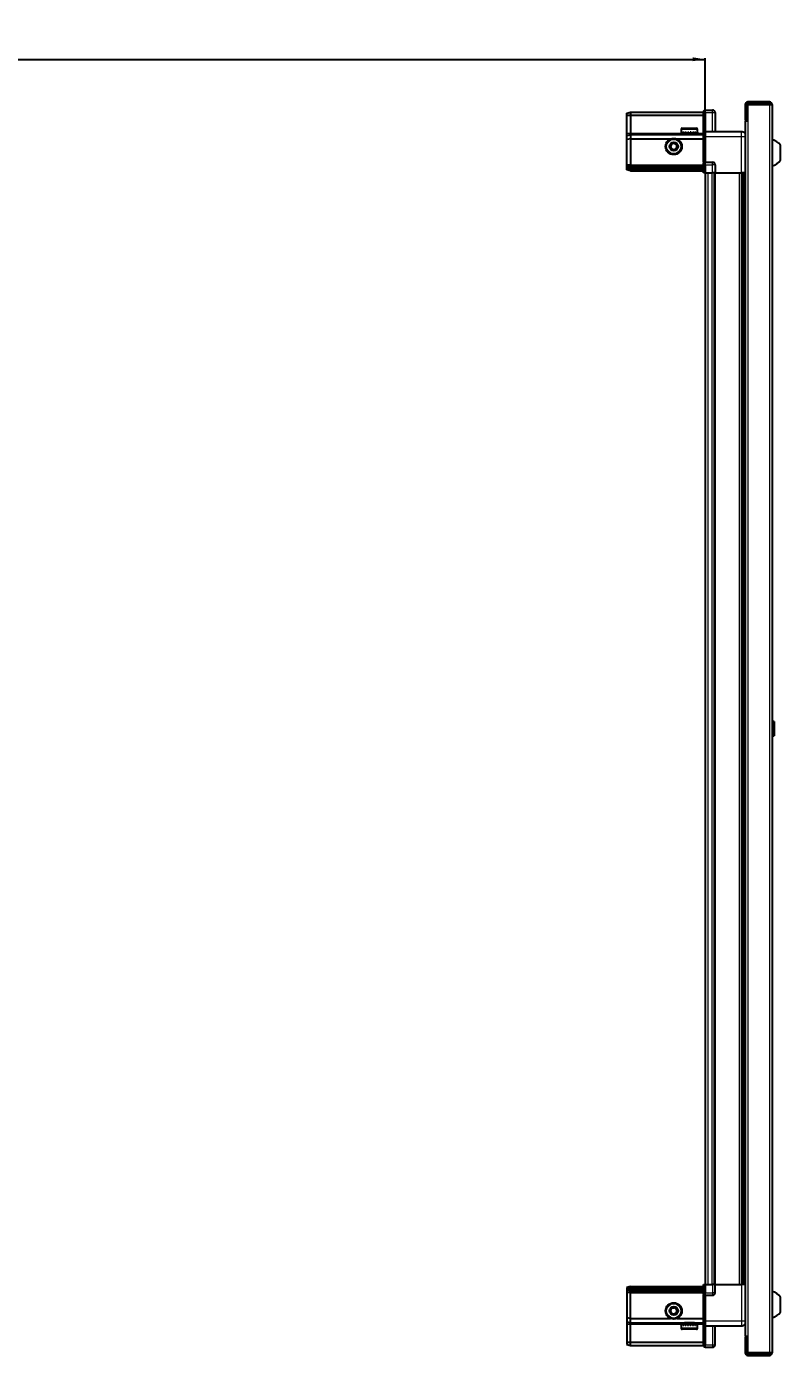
# Model space of a CAD drawing. Header units: millimetres. Extents: x 799 to 4295, y -614 to 2134.
# Drawn here: x 2676 to 3278, y 994 to 2054 of the extents above; entities that cross this region are included whole.
import ezdxf

# ---------------------------------------------------------------- set-up
doc = ezdxf.new("R2010")
doc.units = ezdxf.units.MM
doc.layers.add('FORMAT', color=7, linetype='Continuous')
doc.styles.add('SLDTEXTSTYLE0', font='TXT', dxfattribs={"width": 0.75})
doc.dimstyles.new('SLDDIMSTYLE0', dxfattribs={"dimtxt": 20, "dimasz": 10, "dimexe": 0, "dimexo": 0.0625, "dimgap": 5, "dimtad": 2, "dimdec": 1, "dimrnd": 1e-09, "dimzin": 12, "dimdsep": 46, "dimtxsty": 'SLDTEXTSTYLE0', "dimsah": 1, "dimcen": 0.09, "dimadec": 0, "dimazin": 3, "dimtfac": 1, "dimtofl": 0, "dimtmove": 0, "dimatfit": 3, "dimfxl": 0, "dimfrac": 2, "dimtolj": 1, "dimtzin": 12, "dimarcsym": 0})

# ---------------------------------------------------------------- blocks, each defined once
blk = doc.blocks.new('_D_5')
at = {"layer": 'FORMAT'}
for p, q in [((1917.8, 1936.9), (1917.8, 2028.4)), ((1917.8, 2027.4), (3217.8, 2027.4)), ((3217.8, 1936.9), (3217.8, 2028.4))]:
    blk.add_line(p, q, dxfattribs=at)
for points in [[(1917.8, 2027.4), (1927.8, 2025.9), (1927.8, 2029)], [(3217.8, 2027.4), (3207.8, 2029), (3207.8, 2025.9)]]:
    blk.add_solid(points, dxfattribs=at)
at = {"layer": 'FORMAT', "insert": (2538.2, 2053.2), "char_height": 20, "attachment_point": 1, "style": 'SLDTEXTSTYLE0'}
blk.add_mtext('1300', dxfattribs=at)

msp = doc.modelspace()

# ---------------------------------------------------------------- linework, layer by layer
at = {"color": 7, "linetype": 'Continuous', "lineweight": 25}
for p, q in [((3249.62, 1991.33), (3249.62, 1978.93)), ((3251.12, 1991.33), (3251.12, 1978.93)), ((3251.62, 1978.43), (3251.62, 1991.33)), ((3251.62, 1991.33), (3269.02, 1991.33)), ((3269.02, 1993.43), (3251.72, 1993.43)), ((3269.02, 1991.93), (3251.72, 1991.93)), ((3269.02, 1991.93), (3269.02, 1993.43)), ((3269.02, 1991.33), (3271.12, 1991.33)), ((3271.12, 1991.33), (3271.12, 996.53)), ((3155.12, 1984.63), (3158.12, 1985.43)), ((3155.12, 1982.78), (3155.12, 1984.63)), ((3155.12, 1982.78), (3158.12, 1982.93)), ((3155.12, 1968.43), (3155.12, 1982.78)), ((3158.12, 1985.43), (3158.12, 1982.93)), ((3158.12, 1985.43), (3216.42, 1985.43)), ((3158.12, 1982.93), (3158.12, 1968.43)), ((3158.12, 1982.93), (3216.42, 1982.93)), ((3217.28, 1986.93), (3216.42, 1986.43)), ((3217.28, 1986.93), (3216.42, 1986.43)), ((3216.42, 1986.43), (3216.42, 1984.93)), ((3216.42, 1970.13), (3216.42, 1984.93)), ((3217.62, 1986.93), (3217.28, 1986.93)), ((3217.62, 1986.93), (3217.28, 1986.93)), ((3217.62, 1984.93), (3217.62, 1986.93)), ((3217.62, 1986.93), (3217.62, 1986.93)), ((3217.62, 1986.93), (3223.62, 1986.93)), ((3217.62, 1984.93), (3217.62, 1970.13)), ((3225.62, 1984.93), (3225.62, 1969.93)), ((3198.62, 1971.83), (3198.62, 1968.93)), ((3199.42, 1972.63), (3210.82, 1972.63)), ((3211.62, 1968.93), (3211.62, 1971.83)), ((3216.42, 1969.93), (3216.42, 1970.13)), ((3217.62, 1969.93), (3216.42, 1969.93)), ((3216.42, 1965.93), (3216.42, 1969.93)), ((3217.62, 1970.13), (3217.62, 1969.93)), ((3217.62, 1969.93), (3217.62, 1965.93)), ((3217.62, 1969.93), (3246.62, 1969.93)), ((3249.52, 1978.43), (3249.52, 1009.43)), ((3249.52, 1978.43), (3251.62, 1978.43)), ((3249.62, 1978.93), (3251.12, 1978.93)), ((3155.12, 1966.63), (3155.12, 1968.43)), ((3155.12, 1966.63), (3158.12, 1967.43)), ((3155.12, 1963.6), (3155.12, 1966.63)), ((3158.12, 1963.93), (3155.12, 1963.6)), ((3155.12, 1943.43), (3155.12, 1963.6)), ((3158.12, 1968.43), (3158.12, 1967.43)), ((3158.12, 1967.43), (3158.12, 1963.93)), ((3158.12, 1967.43), (3216.42, 1967.43)), ((3158.12, 1963.93), (3158.12, 1943.43)), ((3158.12, 1963.93), (3190.12, 1963.93)), ((3195.12, 1963.93), (3216.42, 1963.93)), ((3198.62, 1968.93), (3198.66, 1968.93)), ((3198.78, 1969.43), (3198.66, 1969.43)), ((3198.66, 1969.43), (3198.66, 1968.93)), ((3198.66, 1968.93), (3198.78, 1968.93)), ((3198.78, 1969.43), (3198.78, 1968.93)), ((3198.78, 1968.93), (3199.19, 1968.93)), ((3199.53, 1969.43), (3199.19, 1969.43)), ((3199.19, 1969.43), (3199.19, 1968.93)), ((3199.19, 1968.93), (3199.53, 1968.93)), ((3199.53, 1969.43), (3199.53, 1968.93)), ((3199.53, 1968.93), (3200.3, 1968.93)), ((3200.82, 1969.43), (3200.3, 1969.43)), ((3200.3, 1969.43), (3200.3, 1968.93)), ((3200.3, 1968.93), (3200.82, 1968.93)), ((3200.72, 1968.93), (3200.72, 1968.83)), ((3200.72, 1968.83), (3209.52, 1968.83)), ((3200.82, 1969.43), (3200.82, 1968.93)), ((3200.82, 1968.93), (3201.88, 1968.93)), ((3201.12, 1968.43), (3201.81, 1967.95)), ((3201.12, 1968.43), (3209.12, 1968.43)), ((3201.81, 1967.95), (3201.12, 1967.47)), ((3201.12, 1967.47), (3201.12, 1967.43)), ((3201.12, 1967.47), (3209.12, 1967.47)), ((3201.81, 1967.95), (3208.43, 1967.95)), ((3202.54, 1969.43), (3201.88, 1969.43)), ((3201.88, 1969.43), (3201.88, 1968.93)), ((3201.88, 1968.93), (3202.54, 1968.93)), ((3202.54, 1969.43), (3202.54, 1968.93)), ((3202.54, 1968.93), (3203.78, 1968.93)), ((3204.51, 1969.43), (3203.78, 1969.43)), ((3203.78, 1969.43), (3203.78, 1968.93)), ((3203.78, 1968.93), (3204.21, 1968.93)), ((3204.21, 1969.43), (3204.21, 1968.93)), ((3204.51, 1969.43), (3204.51, 1968.93)), ((3204.51, 1968.93), (3205.81, 1968.93)), ((3206.54, 1969.43), (3205.81, 1969.43)), ((3205.81, 1969.43), (3205.81, 1968.93)), ((3206.08, 1969.43), (3206.08, 1968.93)), ((3206.08, 1968.93), (3206.54, 1968.93)), ((3206.54, 1969.43), (3206.54, 1968.93)), ((3206.54, 1968.93), (3207.77, 1968.93)), ((3208.43, 1969.43), (3207.77, 1969.43)), ((3207.77, 1969.43), (3207.77, 1968.93)), ((3207.77, 1968.93), (3208.43, 1968.93)), ((3208.43, 1969.43), (3208.43, 1968.93)), ((3208.43, 1968.93), (3209.48, 1968.93)), ((3208.43, 1967.95), (3209.12, 1968.43)), ((3209.12, 1967.47), (3208.43, 1967.95)), ((3209.12, 1967.43), (3209.12, 1967.47)), ((3210, 1969.43), (3209.48, 1969.43)), ((3209.48, 1969.43), (3209.48, 1968.93)), ((3209.48, 1968.93), (3210, 1968.93)), ((3209.52, 1968.83), (3209.52, 1968.93)), ((3210, 1969.43), (3210, 1968.93)), ((3210, 1968.93), (3210.75, 1968.93)), ((3211.09, 1969.43), (3210.75, 1969.43)), ((3210.75, 1969.43), (3210.75, 1968.93)), ((3210.75, 1968.93), (3211.09, 1968.93)), ((3211.09, 1969.43), (3211.09, 1968.93)), ((3211.09, 1968.93), (3211.48, 1968.93)), ((3211.59, 1969.43), (3211.48, 1969.43)), ((3211.48, 1969.43), (3211.48, 1968.93)), ((3211.48, 1968.93), (3211.59, 1968.93)), ((3211.59, 1969.43), (3211.59, 1968.93)), ((3211.59, 1968.93), (3211.62, 1968.93)), ((3216.42, 1945.63), (3216.42, 1965.93)), ((3217.62, 1965.93), (3217.62, 1945.63)), ((3277.72, 1946.93), (3277.72, 1958.93)), ((3155.12, 1941.63), (3155.12, 1943.43)), ((3158.12, 1942.43), (3155.12, 1941.63)), ((3155.12, 1940.89), (3155.12, 1941.63)), ((3158.12, 1941.43), (3155.12, 1940.89)), ((3155.12, 1940.39), (3155.12, 1940.89)), ((3155.12, 1939.24), (3155.12, 1940.39)), ((3158.12, 1939.93), (3155.12, 1940.39)), ((3158.12, 1938.43), (3155.12, 1939.24)), ((3158.12, 1943.43), (3158.12, 1942.43)), ((3158.12, 1942.43), (3158.12, 1941.43)), ((3158.12, 1942.43), (3216.42, 1942.43)), ((3158.12, 1941.43), (3158.12, 1939.93)), ((3158.12, 1941.43), (3216.42, 1941.43)), ((3158.12, 1939.93), (3216.42, 1939.93)), ((3158.12, 1939.93), (3158.12, 1938.43)), ((3158.12, 1938.43), (3216.42, 1938.43)), ((3216.42, 1945.43), (3216.42, 1945.63)), ((3217.62, 1945.43), (3216.42, 1945.43)), ((3216.42, 1945.43), (3216.42, 1944.76)), ((3216.42, 1936.93), (3216.42, 1944.76)), ((3217.28, 1943.43), (3217.28, 1936.93)), ((3217.62, 1945.63), (3217.62, 1945.43)), ((3217.62, 1943.43), (3217.62, 1945.43)), ((3217.62, 1943.43), (3217.62, 1945.43)), ((3217.62, 1945.43), (3223.62, 1945.43)), ((3217.62, 1943.43), (3217.62, 1936.93)), ((3225.62, 1943.43), (3225.62, 1936.93)), ((3217.28, 1936.93), (3216.42, 1936.93)), ((3217.62, 1936.93), (3217.28, 1936.93)), ((3217.62, 1936.93), (3223.62, 1936.93)), ((3217.77, 1936.93), (3217.77, 1050.93)), ((3225.62, 1936.93), (3223.62, 1936.93)), ((3224.97, 1936.93), (3224.97, 1050.93)), ((3225.62, 1936.93), (3246.62, 1936.93)), ((3247.64, 1050.93), (3247.64, 1936.93)), ((3247.68, 1050.93), (3247.68, 1936.93)), ((3249.47, 1936.93), (3249.47, 1050.93)), ((3272.1, 1499.72), (3271.12, 1498.73)), ((3272.62, 1499.72), (3272.1, 1499.72)), ((3272.1, 1499.72), (3272.1, 1488.15)), ((3272.62, 1499.72), (3272.62, 1488.15)), ((3271.12, 1489.13), (3272.1, 1488.15)), ((3272.1, 1488.15), (3272.62, 1488.15)), ((3158.12, 1049.43), (3155.12, 1048.63)), ((3155.12, 1048.63), (3155.12, 1047.48)), ((3158.12, 1047.93), (3158.12, 1049.43)), ((3158.12, 1049.43), (3216.42, 1049.43)), ((3216.42, 1043.11), (3216.42, 1050.93)), ((3216.42, 1050.93), (3217.28, 1050.93)), ((3217.28, 1050.93), (3217.28, 1050.93)), ((3217.28, 1050.93), (3217.28, 1044.43)), ((3217.62, 1050.93), (3217.28, 1050.93)), ((3217.62, 1050.93), (3217.62, 1044.43)), ((3217.62, 1050.93), (3217.62, 1050.93)), ((3217.62, 1050.93), (3217.62, 1044.43)), ((3217.62, 1050.93), (3223.62, 1050.93)), ((3225.62, 1050.93), (3223.62, 1050.93)), ((3225.62, 1044.43), (3225.62, 1050.93)), ((3225.62, 1050.93), (3246.62, 1050.93)), ((3158.12, 1047.93), (3155.12, 1047.48)), ((3155.12, 1047.48), (3155.12, 1046.98)), ((3158.12, 1046.43), (3155.12, 1046.98)), ((3155.12, 1046.98), (3155.12, 1046.24)), ((3158.12, 1045.43), (3155.12, 1046.24)), ((3155.12, 1046.24), (3155.12, 1044.43)), ((3155.12, 1044.43), (3155.12, 1024.27)), ((3158.12, 1047.93), (3216.42, 1047.93)), ((3158.12, 1046.43), (3158.12, 1047.93)), ((3158.12, 1046.43), (3216.42, 1046.43)), ((3158.12, 1045.43), (3158.12, 1046.43)), ((3158.12, 1045.43), (3216.42, 1045.43)), ((3158.12, 1044.43), (3158.12, 1045.43)), ((3158.12, 1023.93), (3158.12, 1044.43)), ((3216.42, 1043.11), (3216.42, 1042.43)), ((3217.62, 1042.43), (3216.42, 1042.43)), ((3216.42, 1042.23), (3216.42, 1042.43)), ((3216.42, 1021.93), (3216.42, 1042.23)), ((3217.62, 1042.43), (3217.62, 1044.43)), ((3217.62, 1042.43), (3217.62, 1042.23)), ((3217.62, 1042.43), (3223.62, 1042.43)), ((3217.62, 1042.23), (3217.62, 1021.93)), ((3277.72, 1028.93), (3277.72, 1040.93)), ((3158.12, 1023.93), (3155.12, 1024.27)), ((3155.12, 1024.27), (3155.12, 1021.24)), ((3155.12, 1021.24), (3158.12, 1020.43)), ((3155.12, 1021.24), (3155.12, 1019.43)), ((3155.12, 1019.43), (3155.12, 1005.09)), ((3158.12, 1023.93), (3190.12, 1023.93)), ((3158.12, 1020.43), (3158.12, 1023.93)), ((3158.12, 1020.43), (3216.42, 1020.43)), ((3158.12, 1019.43), (3158.12, 1020.43)), ((3158.12, 1004.93), (3158.12, 1019.43)), ((3195.12, 1023.93), (3216.42, 1023.93)), ((3198.62, 1018.93), (3198.62, 1016.03)), ((3198.64, 1018.93), (3198.62, 1018.93)), ((3198.64, 1018.43), (3198.64, 1018.93)), ((3198.73, 1018.93), (3198.64, 1018.93)), ((3198.64, 1018.43), (3198.73, 1018.43)), ((3198.73, 1018.43), (3198.73, 1018.93)), ((3199.11, 1018.93), (3198.73, 1018.93)), ((3199.11, 1018.43), (3199.11, 1018.93)), ((3199.43, 1018.93), (3199.11, 1018.93)), ((3199.11, 1018.43), (3199.43, 1018.43)), ((3199.43, 1018.43), (3199.43, 1018.93)), ((3200.16, 1018.93), (3199.43, 1018.93)), ((3200.16, 1018.43), (3200.16, 1018.93)), ((3200.67, 1018.93), (3200.16, 1018.93)), ((3200.16, 1018.43), (3200.67, 1018.43)), ((3200.67, 1018.43), (3200.67, 1018.93)), ((3201.71, 1018.93), (3200.67, 1018.93)), ((3200.72, 1019.03), (3200.72, 1018.93)), ((3209.52, 1019.03), (3200.72, 1019.03)), ((3201.12, 1020.43), (3201.12, 1020.4)), ((3201.12, 1020.4), (3201.81, 1019.92)), ((3209.12, 1020.4), (3201.12, 1020.4)), ((3201.81, 1019.92), (3201.12, 1019.43)), ((3209.12, 1019.43), (3201.12, 1019.43)), ((3201.71, 1018.43), (3201.71, 1018.93)), ((3202.36, 1018.93), (3201.71, 1018.93)), ((3201.71, 1018.43), (3202.36, 1018.43)), ((3208.43, 1019.92), (3201.81, 1019.92)), ((3202.36, 1018.43), (3202.36, 1018.93)), ((3203.58, 1018.93), (3202.36, 1018.93)), ((3203.58, 1018.43), (3203.58, 1018.93)), ((3204.08, 1018.93), (3203.58, 1018.93)), ((3203.58, 1018.43), (3204.31, 1018.43)), ((3204.08, 1018.43), (3204.08, 1018.93)), ((3204.31, 1018.43), (3204.31, 1018.93)), ((3205.61, 1018.93), (3204.31, 1018.93)), ((3205.61, 1018.43), (3205.61, 1018.93)), ((3205.61, 1018.43), (3206.34, 1018.43)), ((3205.95, 1018.43), (3205.95, 1018.93)), ((3206.34, 1018.93), (3205.95, 1018.93)), ((3206.34, 1018.43), (3206.34, 1018.93)), ((3207.59, 1018.93), (3206.34, 1018.93)), ((3207.59, 1018.43), (3207.59, 1018.93)), ((3208.26, 1018.93), (3207.59, 1018.93)), ((3207.59, 1018.43), (3208.26, 1018.43)), ((3208.26, 1018.43), (3208.26, 1018.93)), ((3209.33, 1018.93), (3208.26, 1018.93)), ((3208.43, 1019.92), (3209.12, 1020.4)), ((3209.12, 1019.43), (3208.43, 1019.92)), ((3209.12, 1020.4), (3209.12, 1020.43)), ((3209.33, 1018.43), (3209.33, 1018.93)), ((3209.86, 1018.93), (3209.33, 1018.93)), ((3209.33, 1018.43), (3209.86, 1018.43)), ((3209.52, 1018.93), (3209.52, 1019.03)), ((3209.86, 1018.43), (3209.86, 1018.93)), ((3210.65, 1018.93), (3209.86, 1018.93)), ((3210.65, 1018.43), (3210.65, 1018.93)), ((3211, 1018.93), (3210.65, 1018.93)), ((3210.65, 1018.43), (3211, 1018.43)), ((3211, 1018.43), (3211, 1018.93)), ((3211.43, 1018.93), (3211, 1018.93)), ((3211.43, 1018.43), (3211.43, 1018.93)), ((3211.57, 1018.93), (3211.43, 1018.93)), ((3211.43, 1018.43), (3211.57, 1018.43)), ((3211.57, 1018.43), (3211.57, 1018.93)), ((3211.62, 1018.93), (3211.57, 1018.93)), ((3211.62, 1016.03), (3211.62, 1018.93)), ((3216.42, 1017.93), (3216.42, 1021.93)), ((3217.62, 1017.93), (3216.42, 1017.93)), ((3216.42, 1017.73), (3216.42, 1017.93)), ((3216.42, 1002.93), (3216.42, 1017.73)), ((3217.62, 1021.93), (3217.62, 1017.93)), ((3217.62, 1017.93), (3217.62, 1017.73)), ((3217.62, 1017.93), (3246.62, 1017.93)), ((3217.62, 1017.73), (3217.62, 1002.93)), ((3217.62, 1017.73), (3217.62, 1002.93)), ((3225.62, 1002.93), (3225.62, 1017.93)), ((3210.82, 1015.23), (3199.42, 1015.23)), ((3251.62, 1009.43), (3249.52, 1009.43)), ((3249.62, 1008.93), (3251.12, 1008.93)), ((3249.62, 1008.93), (3249.62, 996.53)), ((3251.12, 1008.93), (3251.12, 996.53)), ((3251.62, 996.53), (3251.62, 1009.43)), ((3155.12, 1005.09), (3158.12, 1004.93)), ((3155.12, 1005.09), (3155.12, 1003.24)), ((3155.12, 1003.24), (3158.12, 1002.43)), ((3158.12, 1004.93), (3216.42, 1004.93)), ((3158.12, 1002.43), (3158.12, 1004.93)), ((3158.12, 1002.43), (3216.42, 1002.43)), ((3216.42, 1002.93), (3216.42, 1001.43)), ((3216.42, 1001.43), (3217.28, 1000.93)), ((3217.62, 1000.93), (3217.28, 1000.93)), ((3217.62, 1000.93), (3217.62, 1002.93)), ((3217.62, 1000.93), (3223.62, 1000.93)), ((3269.02, 996.53), (3251.62, 996.53)), ((3251.72, 995.93), (3269.02, 995.93)), ((3271.12, 996.53), (3269.02, 996.53)), ((3269.02, 995.93), (3269.02, 994.43)), ((3251.72, 994.43), (3269.02, 994.43))]:
    msp.add_line(p, q, dxfattribs=at)
at = {"color": 8, "linetype": 'Continuous', "lineweight": 18}
for p, q in [((3251.12, 1991.33), (3249.62, 1991.33)), ((3251.72, 1991.93), (3251.72, 1993.43)), ((3269.02, 1991.33), (3269.02, 996.53)), ((3217.62, 1984.93), (3216.42, 1984.93)), ((3217.62, 1984.93), (3223.62, 1984.93)), ((3223.62, 1984.93), (3223.62, 1986.93)), ((3223.62, 1969.93), (3223.62, 1984.93)), ((3223.62, 1984.93), (3225.62, 1984.93)), ((3198.62, 1971.83), (3211.62, 1971.83)), ((3216.42, 1970.13), (3217.62, 1970.13)), ((3251.62, 1978.43), (3251.62, 1009.43)), ((3155.12, 1968.43), (3158.12, 1968.43)), ((3158.12, 1968.43), (3201.12, 1968.43)), ((3209.12, 1968.43), (3216.42, 1968.43)), ((3217.62, 1965.93), (3216.42, 1965.93)), ((3217.62, 1965.93), (3246.62, 1965.93)), ((3246.62, 1936.93), (3246.62, 1965.93)), ((3158.12, 1943.43), (3155.12, 1943.43)), ((3158.12, 1943.43), (3216.42, 1943.43)), ((3216.42, 1945.63), (3217.62, 1945.63)), ((3217.62, 1943.43), (3217.28, 1943.43)), ((3217.62, 1943.43), (3223.62, 1943.43)), ((3223.62, 1943.43), (3223.62, 1945.43)), ((3223.62, 1936.93), (3223.62, 1943.43)), ((3225.62, 1943.43), (3223.62, 1943.43)), ((3219.77, 1936.93), (3219.77, 1050.93)), ((3222.97, 1936.93), (3222.97, 1050.93)), ((3225.62, 1936.93), (3225.62, 1050.93)), ((3245.02, 1050.93), (3245.02, 1936.93)), ((3246.43, 1936.93), (3246.43, 1050.93)), ((3248.88, 1050.93), (3248.88, 1936.93)), ((3217.62, 1050.93), (3217.28, 1050.93)), ((3223.62, 1050.93), (3223.62, 1044.43)), ((3246.62, 1050.93), (3246.62, 1021.93)), ((3158.12, 1044.43), (3155.12, 1044.43)), ((3158.12, 1044.43), (3216.42, 1044.43)), ((3217.62, 1042.23), (3216.42, 1042.23)), ((3217.62, 1044.43), (3217.28, 1044.43)), ((3217.62, 1044.43), (3223.62, 1044.43)), ((3225.62, 1044.43), (3223.62, 1044.43)), ((3223.62, 1044.43), (3223.62, 1042.43)), ((3155.12, 1019.43), (3158.12, 1019.43)), ((3158.12, 1019.43), (3201.12, 1019.43)), ((3209.12, 1019.43), (3216.42, 1019.43)), ((3217.62, 1021.93), (3216.42, 1021.93)), ((3217.62, 1017.73), (3216.42, 1017.73)), ((3217.62, 1021.93), (3246.62, 1021.93)), ((3223.62, 1017.93), (3223.62, 1002.93)), ((3211.62, 1016.03), (3198.62, 1016.03)), ((3217.62, 1002.93), (3216.42, 1002.93)), ((3217.62, 1002.93), (3223.62, 1002.93)), ((3223.62, 1002.93), (3225.62, 1002.93)), ((3223.62, 1002.93), (3223.62, 1000.93)), ((3251.12, 996.53), (3249.62, 996.53)), ((3251.72, 995.93), (3251.72, 994.43))]:
    msp.add_line(p, q, dxfattribs=at)
at = {"color": 7, "linetype": 'Continuous', "lineweight": 25}
for centre, radius in [((3192.62, 1957.93), 6.5), ((3192.62, 1957.93), 3.46), ((3192.62, 1029.93), 6.5), ((3192.62, 1029.93), 3.46)]:
    msp.add_circle(centre, radius, dxfattribs=at)
at = {"color": 8, "linetype": 'Continuous', "lineweight": 18}
for centre in [(3192.62, 1957.93), (3192.62, 1029.93)]:
    msp.add_circle(centre, 5.7, dxfattribs=at)
at = {"color": 7, "linetype": 'Continuous', "lineweight": 25}
for centre, radius, start, end in [((3251.72, 1991.33), 2.1, 90, 180), ((3251.72, 1991.33), 0.6, 90, 180), ((3269.02, 1991.33), 2.1, 0, 90), ((3269.02, 1991.33), 0.6, 0, 90), ((3223.62, 1984.93), 2, 0, 90), ((3199.42, 1971.83), 0.8, 90, 180), ((3210.82, 1971.83), 0.8, 0, 90), ((3192.62, 1957.93), 2.5, 120.74103, 180.74103), ((3192.62, 1957.93), 2.5, 60.74103, 120.74103), ((3192.62, 1957.93), 2.5, 0.74103, 60.74103), ((3200.72, 1968.43), 0.4, 0, 90), ((3209.52, 1968.43), 0.4, 90, 180), ((3268.09, 1951.91), 11.91, 36.1266, 75.29965), ((3192.62, 1957.93), 2.5, 180.74103, 240.74103), ((3192.62, 1957.93), 2.5, 240.74103, 300.74103), ((3192.62, 1957.93), 2.5, 300.74103, 0.74103), ((3223.62, 1943.43), 2, 0, 90), ((3268.09, 1953.96), 11.91, 284.70035, 323.8734), ((3223.62, 1044.43), 2, 270, 0), ((3268.09, 1033.91), 11.91, 36.1266, 75.29965), ((3192.62, 1029.93), 2.5, 155.91157, 215.91157), ((3192.62, 1029.93), 2.5, 95.91157, 155.91157), ((3192.62, 1029.93), 2.5, 215.91157, 275.91157), ((3192.62, 1029.93), 2.5, 35.91157, 95.91157), ((3192.62, 1029.93), 2.5, 275.91157, 335.91157), ((3192.62, 1029.93), 2.5, 335.91157, 35.91157), ((3268.09, 1035.96), 11.91, 284.70035, 323.8734), ((3200.72, 1019.43), 0.4, 270, 360), ((3209.52, 1019.43), 0.4, 180, 270), ((3199.42, 1016.03), 0.8, 180, 270), ((3210.82, 1016.03), 0.8, 270, 360), ((3223.62, 1002.93), 2, 270, 0), ((3251.72, 996.53), 2.1, 180, 270), ((3251.72, 996.53), 0.6, 180, 270), ((3269.02, 996.53), 2.1, 270, 0), ((3269.02, 996.53), 0.6, 270, 0)]:
    msp.add_arc(centre, radius, start, end, dxfattribs=at)
for centre, start_param, end_param in [((3213.82, 1943.43), 0, 0.7227342), ((3213.82, 1044.43), 5.5604511, 6.2831853)]:
    msp.add_ellipse(centre, major_axis=(3.46, 0), ratio=0.5773503, start_param=start_param, end_param=end_param, dxfattribs=at)
for points, knots in [([(3246.62, 1969.93), (3247.06, 1969.89), (3247.74, 1969.82), (3248.55, 1969.38), (3249.1, 1968.94), (3249.38, 1968.57), (3249.52, 1968.39)], [0, 0, 0, 0, 0.38429816, 0.59117259, 0.8024372, 1, 1, 1, 1]), ([(3190.1, 1959.34), (3190.54, 1959.61), (3191.37, 1960.1), (3192.2, 1960.59), (3192.58, 1960.82)], [0, 0, 0, 0, 0.5346859, 1, 1, 1, 1]), ([(3190.14, 1956.46), (3190.14, 1956.58), (3190.13, 1957.18), (3190.11, 1958.18), (3190.1, 1959), (3190.1, 1959.34)], [0, 0, 0, 0, 0.1331247, 0.6370994, 1, 1, 1, 1]), ([(3192.58, 1960.82), (3193.03, 1960.57), (3193.87, 1960.1), (3194.71, 1959.63), (3195.1, 1959.41)], [0, 0, 0, 0, 0.53468586, 1, 1, 1, 1]), ([(3195.1, 1959.41), (3195.1, 1959.06), (3195.11, 1958.24), (3195.13, 1957.25), (3195.14, 1956.65), (3195.14, 1956.52)], [0, 0, 0, 0, 0.3629006, 0.8668753, 1, 1, 1, 1]), ([(3192.66, 1955.05), (3192.21, 1955.3), (3191.36, 1955.77), (3190.53, 1956.24), (3190.14, 1956.46)], [0, 0, 0, 0, 0.5346859, 1, 1, 1, 1]), ([(3195.14, 1956.52), (3194.69, 1956.26), (3193.86, 1955.77), (3193.04, 1955.28), (3192.66, 1955.05)], [0, 0, 0, 0, 0.5346859, 1, 1, 1, 1]), ([(3249.47, 1936.93), (3249.43, 1936.93), (3249.21, 1936.93), (3248.49, 1936.93), (3247.53, 1936.93), (3246.88, 1936.93), (3246.62, 1936.93)], [0, 0, 0, 0, 0.0717073, 0.4209791, 0.7702508, 1, 1, 1, 1]), ([(3249.47, 1050.93), (3249.43, 1050.93), (3249.21, 1050.93), (3248.49, 1050.93), (3247.53, 1050.93), (3246.88, 1050.93), (3246.62, 1050.93)], [0, 0, 0, 0, 0.0717073, 0.4209791, 0.7702508, 1, 1, 1, 1]), ([(3189.75, 1029.64), (3189.96, 1030.11), (3190.35, 1030.99), (3190.74, 1031.86), (3190.93, 1032.27)], [0, 0, 0, 0, 0.5346859, 1, 1, 1, 1]), ([(3191.44, 1027.3), (3191.14, 1027.72), (3190.57, 1028.5), (3190.01, 1029.27), (3189.75, 1029.64)], [0, 0, 0, 0, 0.53468586, 1, 1, 1, 1]), ([(3190.93, 1032.27), (3191.27, 1032.31), (3192.09, 1032.39), (3193.08, 1032.49), (3193.67, 1032.56), (3193.8, 1032.57)], [0, 0, 0, 0, 0.36290056, 0.86687533, 1, 1, 1, 1]), ([(3194.31, 1027.6), (3194.19, 1027.58), (3193.59, 1027.52), (3192.6, 1027.42), (3191.78, 1027.33), (3191.44, 1027.3)], [0, 0, 0, 0, 0.1331247, 0.6370994, 1, 1, 1, 1]), ([(3193.8, 1032.57), (3194.1, 1032.15), (3194.66, 1031.37), (3195.23, 1030.59), (3195.49, 1030.23)], [0, 0, 0, 0, 0.5346859, 1, 1, 1, 1]), ([(3195.49, 1030.23), (3195.28, 1029.76), (3194.89, 1028.88), (3194.49, 1028), (3194.31, 1027.6)], [0, 0, 0, 0, 0.5346859, 1, 1, 1, 1]), ([(3246.62, 1017.93), (3247.06, 1017.98), (3247.74, 1018.05), (3248.55, 1018.49), (3249.1, 1018.93), (3249.38, 1019.3), (3249.52, 1019.48)], [0, 0, 0, 0, 0.3842982, 0.5911726, 0.8024372, 1, 1, 1, 1])]:
    msp.add_open_spline(points, degree=3, knots=knots, dxfattribs=at)
at = {"color": 8, "linetype": 'Continuous', "lineweight": 18}
for points in [[(3246.62, 1965.93), (3246.62, 1966.46), (3246.62, 1967.51), (3246.62, 1968.83), (3246.62, 1969.75), (3246.62, 1969.87), (3246.62, 1969.93)], [(3246.62, 1021.93), (3246.62, 1021.41), (3246.62, 1020.36), (3246.62, 1019.04), (3246.62, 1018.11), (3246.62, 1017.99), (3246.62, 1017.93)]]:
    msp.add_open_spline(points, degree=3, dxfattribs=at)
for points, knots in [([(3246.62, 1965.93), (3247.06, 1965.93), (3247.74, 1965.93), (3248.55, 1965.93), (3249.1, 1965.93), (3249.38, 1965.93), (3249.52, 1965.93)], [0, 0, 0, 0, 0.3842982, 0.5911726, 0.8024372, 1, 1, 1, 1]), ([(3246.62, 1021.93), (3247.06, 1021.93), (3247.74, 1021.93), (3248.55, 1021.93), (3249.1, 1021.93), (3249.38, 1021.93), (3249.52, 1021.93)], [0, 0, 0, 0, 0.38429816, 0.59117259, 0.8024372, 1, 1, 1, 1])]:
    msp.add_open_spline(points, degree=3, knots=knots, dxfattribs=at)

# ---------------------------------------------------------------- dimensions: what is measured, and where the dimension line sits
at = {"layer": 'FORMAT'}
dim = msp.add_linear_dim(base=(3217.77, 2027.43), p1=(1917.77, 1936.93), p2=(3217.77, 1936.93), angle=0, dimstyle='SLDDIMSTYLE0', dxfattribs=at)
dim.commit()
dim.dimension.update_dxf_attribs({"geometry": '_D_5', "text_midpoint": (2567.77, 2027.43), "dimtype": 160})

doc.saveas('drawing.dxf')
